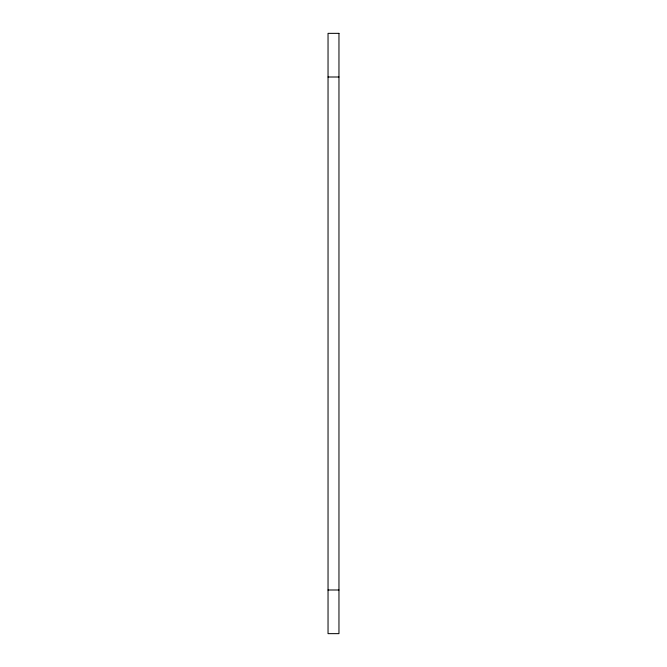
<?xml version="1.0" encoding="UTF-8"?>
<svg xmlns="http://www.w3.org/2000/svg" width="667" height="667" viewBox="0 0 667 667"><rect width="100%" height="100%" fill="white"/><g stroke="black" fill="none" stroke-linecap="round" stroke-linejoin="round"><path stroke-width="1" d="M328.039 77.005L338.961 77.005M328.039 589.995L338.961 589.995M338.961 33.35L328.039 33.35L328.039 633.65L338.961 633.65L338.961 33.35"/></g></svg>
